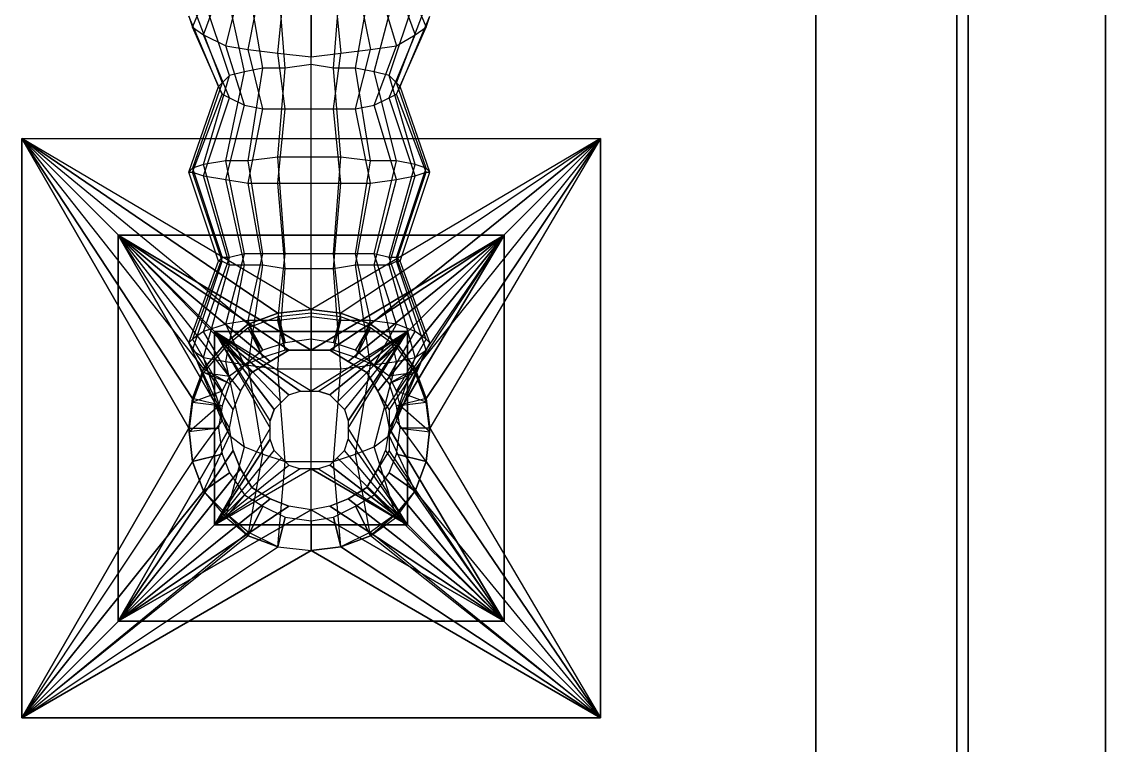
# Model space of a CAD drawing. Header units: metres. Extents: x 114 to 218, y 8 to 180.
# Drawn here: x 173.895 to 178.387, y 120.227 to 123.226 of the extents above; entities that cross this region are included whole.
import ezdxf

# ---------------------------------------------------------------- set-up
doc = ezdxf.new("R2010")
doc.units = ezdxf.units.M
doc.header["$MEASUREMENT"] = 0
for name, color, linetype in [('M-SA2S-ADist', 7, 'Continuous'), ('M-SA2S-Flex', 7, 'Continuous'), ('S-3D-BEAM', 7, 'Continuous')]:
    doc.layers.add(name, color=color, linetype=linetype)

msp = doc.modelspace()

# ---------------------------------------------------------------- linework, layer by layer
at = {"layer": 'M-SA2S-ADist', "color": 3, "true_color": 0x00ff00}
for points in [[(173.8955, 122.741), (173.8955, 120.3415), (176.295, 120.3415), (176.295, 122.741)], [(176.295, 120.3415), (173.8955, 120.3415), (173.8955, 122.741), (176.295, 122.741), (176.295, 120.3415)], [(175.0953, 122.0335), (173.8955, 122.741), (176.295, 122.741), (175.0953, 122.0335)], [(176.295, 122.741), (175.5875, 121.5412), (176.295, 120.3415), (175.0953, 121.0336), (173.8955, 120.3415), (174.5877, 121.5412), (173.8955, 122.741)], [(176.295, 122.741), (175.0953, 122.0335), (173.8955, 122.741), (174.5877, 121.5412), (173.8955, 120.3415), (175.0953, 121.0336), (176.295, 120.3415), (175.5721, 121.4028)], [(174.9568, 122.0181), (173.8955, 122.741), (174.603, 121.6643)], [(173.8955, 122.741), (174.6492, 121.7873)], [(174.603, 121.6643), (173.8955, 122.741), (174.9568, 122.0181)], [(174.8338, 121.9719), (173.8955, 122.741), (174.7415, 121.895)], [(173.8955, 122.741), (174.6492, 121.7873), (174.7415, 121.895)], [(174.8338, 121.9719), (173.8955, 122.741), (174.7415, 121.895), (174.8338, 121.9719)], [(173.8955, 122.741), (173.8955, 122.741)], [(173.8955, 122.741), (173.8955, 122.741)], [(175.5875, 121.5412), (175.5721, 121.6643), (176.295, 122.741), (175.2183, 122.0181)], [(176.295, 122.741), (175.2183, 122.0181)], [(175.3414, 121.9719), (176.295, 122.741)], [(175.449, 121.895), (176.295, 122.741), (175.3414, 121.9719)], [(175.449, 121.895), (176.295, 122.741), (175.526, 121.7873)], [(176.295, 122.741), (175.526, 121.7873)], [(176.295, 122.741), (175.5721, 121.6643)], [(176.295, 122.741), (175.5875, 121.5412), (176.295, 120.3415)], [(176.295, 122.741), (176.295, 122.741)], [(176.295, 122.741), (176.295, 122.741)], [(174.2954, 122.3411), (174.2954, 120.7414), (175.8951, 120.7414), (175.8951, 122.3411), (174.2954, 122.3411)], [(175.8951, 120.7414), (174.2954, 120.7414), (174.2954, 122.3411), (175.8951, 122.3411), (175.8951, 120.7414)], [(175.8951, 122.3411), (175.4183, 121.5412), (175.8951, 120.7414), (175.0953, 121.2028), (174.2954, 120.7414), (174.7569, 121.5412), (174.2954, 122.3411), (175.0953, 121.8643), (175.8951, 122.3411)], [(174.2954, 122.3411), (174.7569, 121.5412), (174.2954, 120.7414), (175.0953, 121.2028), (175.8951, 120.7414), (175.4183, 121.5412), (175.8951, 122.3411), (175.0953, 121.8643), (174.2954, 122.3411)], [(174.7723, 121.449), (174.7569, 121.5412), (174.7723, 121.6181), (174.2954, 122.3411), (174.803, 121.6951), (174.7723, 121.6181)], [(174.803, 121.6951), (174.8492, 121.772), (174.2954, 122.3411), (174.9261, 121.8181), (174.8492, 121.772)], [(174.9261, 121.8181), (175.003, 121.8643), (174.2954, 122.3411), (175.003, 121.8643), (175.0953, 121.8643), (175.003, 121.8643), (174.9261, 121.8181), (174.2954, 122.3411), (174.8492, 121.772), (174.9261, 121.8181)], [(174.803, 121.6951), (174.7723, 121.6181), (174.2954, 122.3411), (174.803, 121.6951), (174.8492, 121.772)], [(174.2954, 122.3411), (174.2954, 122.3411)], [(174.2954, 122.3411), (174.2954, 122.3411)], [(175.0953, 121.8643), (175.1722, 121.8643), (175.8951, 122.3411), (175.2491, 121.8181), (175.1722, 121.8643)], [(175.8951, 122.3411), (175.1722, 121.8643), (175.2491, 121.8181)], [(175.2491, 121.8181), (175.326, 121.772), (175.8951, 122.3411), (175.3721, 121.6951), (175.326, 121.772)], [(175.326, 121.772), (175.2491, 121.8181), (175.8951, 122.3411), (175.326, 121.772), (175.3721, 121.6951)], [(175.3721, 121.6951), (175.4029, 121.6181), (175.8951, 122.3411)], [(175.4183, 121.6181), (175.3721, 121.6951), (175.8951, 122.3411), (175.4183, 121.6181), (175.4183, 121.5412), (175.4183, 121.449)], [(175.8951, 122.3411), (175.8951, 122.3411)], [(175.8951, 122.3411), (175.8951, 122.3411)], [(174.603, 121.4028), (174.5877, 121.5412), (174.603, 121.6643), (174.6492, 121.7873), (174.7415, 121.895), (174.8338, 121.9719), (174.9568, 122.0181), (175.0953, 122.0335), (175.2183, 122.0181), (175.3414, 121.9719), (175.449, 121.895), (175.526, 121.7873), (175.5721, 121.6643)], [(175.0953, 122.0335), (174.9568, 122.0181), (175.0953, 122.0335)], [(175.2183, 122.0181), (175.0953, 122.0335), (175.2183, 122.0181)], [(175.0953, 122.0335), (175.0953, 122.0335)], [(175.0953, 122.0335), (175.0953, 122.0335)], [(175.0953, 122.0335), (175.0953, 122.0335)], [(174.9568, 122.0181), (174.8338, 121.9719), (174.9568, 122.0181)], [(174.9568, 122.0181), (174.9568, 122.0181)], [(174.9568, 122.0181), (174.9568, 122.0181)], [(174.9568, 122.0181), (174.9568, 122.0181)], [(175.3414, 121.9719), (175.2183, 122.0181), (175.3414, 121.9719)], [(175.2183, 122.0181), (175.2183, 122.0181)], [(175.2183, 122.0181), (175.2183, 122.0181)], [(175.2183, 122.0181), (175.2183, 122.0181)], [(174.6492, 121.7873), (174.603, 121.6643), (174.6492, 121.7873), (174.7415, 121.895), (174.8338, 121.9719)], [(174.8338, 121.9719), (174.8338, 121.9719)], [(174.8338, 121.9719), (174.8338, 121.9719)], [(174.8338, 121.9719), (174.8338, 121.9719)], [(175.449, 121.895), (175.3414, 121.9719), (175.449, 121.895)], [(175.3414, 121.9719), (175.3414, 121.9719)], [(175.3414, 121.9719), (175.3414, 121.9719)], [(175.3414, 121.9719), (175.3414, 121.9719)], [(174.9261, 121.4951), (174.9261, 121.5412), (174.9261, 121.572), (174.6953, 121.9412), (174.9415, 121.6181), (174.9261, 121.572)], [(174.9415, 121.6181), (174.9722, 121.6489), (174.6953, 121.9412), (175.003, 121.6797), (174.9722, 121.6489)], [(175.003, 121.6797), (175.0491, 121.6951), (174.6953, 121.9412)], [(175.4952, 121.1413), (175.2491, 121.5412), (175.4952, 121.9412), (175.0953, 121.6951), (174.6953, 121.9412), (174.9261, 121.5412), (174.6953, 121.1413), (175.0953, 121.372), (175.4952, 121.1413)], [(174.6953, 121.9412), (174.6953, 121.1413), (175.4952, 121.1413), (175.4952, 121.9412), (174.6953, 121.9412)], [(175.4952, 121.1413), (174.6953, 121.1413), (174.6953, 121.9412), (175.4952, 121.9412), (175.4952, 121.1413)], [(174.6953, 121.1413), (174.9415, 121.449), (174.9261, 121.4951), (174.9261, 121.5412), (174.9261, 121.572), (174.6953, 121.9412), (174.9261, 121.5412), (174.6953, 121.1413), (174.9261, 121.4951)], [(174.9261, 121.572), (174.9415, 121.6181), (174.6953, 121.9412)], [(175.126, 121.6951), (175.4952, 121.9412), (175.0953, 121.6951), (174.6953, 121.9412), (175.0491, 121.6951)], [(175.003, 121.6797), (174.6953, 121.9412), (174.9722, 121.6489), (174.9415, 121.6181)], [(174.6953, 121.9412), (174.6953, 121.9412)], [(174.6953, 121.9412), (174.6953, 121.9412)], [(175.0491, 121.6951), (175.0953, 121.6951), (175.126, 121.6951), (175.4952, 121.9412), (175.1722, 121.6797), (175.126, 121.6951)], [(175.1722, 121.6797), (175.2029, 121.6489), (175.4952, 121.9412), (175.2337, 121.6181), (175.2029, 121.6489)], [(175.2029, 121.6489), (175.1722, 121.6797), (175.4952, 121.9412), (175.2029, 121.6489)], [(175.2337, 121.6181), (175.2491, 121.572), (175.4952, 121.9412)], [(175.2337, 121.449), (175.2491, 121.4951), (175.4952, 121.1413), (175.2491, 121.5412), (175.4952, 121.9412), (175.2337, 121.6181)], [(175.4952, 121.9412), (175.2491, 121.572)], [(175.4952, 121.9412), (175.4952, 121.9412)], [(175.4952, 121.9412), (175.4952, 121.9412)], [(174.7415, 121.895), (174.7415, 121.895)], [(174.7415, 121.895), (174.7415, 121.895)], [(174.7415, 121.895), (174.7415, 121.895)], [(175.003, 121.8643), (175.003, 121.8643)], [(175.0953, 121.8643), (175.1722, 121.8643)], [(175.0953, 121.8643), (175.0953, 121.8643)], [(175.0953, 121.8643), (175.0953, 121.8643)], [(175.1722, 121.8643), (175.1722, 121.8643)], [(175.1722, 121.8643), (175.1722, 121.8643)], [(175.526, 121.7873), (175.449, 121.895), (175.526, 121.7873)], [(175.449, 121.895), (175.449, 121.895)], [(175.449, 121.895), (175.449, 121.895)], [(175.449, 121.895), (175.449, 121.895)], [(174.9261, 121.8181), (174.9261, 121.8181)], [(174.9261, 121.8181), (174.9261, 121.8181)], [(175.2491, 121.8181), (175.2491, 121.8181)], [(175.2491, 121.8181), (175.2491, 121.8181)], [(174.6492, 121.7873), (174.6492, 121.7873)], [(174.6492, 121.7873), (174.6492, 121.7873)], [(174.6492, 121.7873), (174.6492, 121.7873)], [(174.8492, 121.772), (174.8492, 121.772)], [(174.8492, 121.772), (174.8492, 121.772)], [(175.326, 121.772), (175.326, 121.772)], [(175.326, 121.772), (175.326, 121.772)], [(175.5721, 121.6643), (175.526, 121.7873), (175.5721, 121.6643)], [(175.526, 121.7873), (175.526, 121.7873)], [(175.526, 121.7873), (175.526, 121.7873)], [(175.526, 121.7873), (175.526, 121.7873)], [(174.803, 121.6951), (174.803, 121.6951)], [(174.803, 121.6951), (174.803, 121.6951)], [(174.9722, 121.6489), (175.003, 121.6797), (175.0491, 121.6951), (175.0953, 121.6951), (175.126, 121.6951), (175.1722, 121.6797)], [(175.003, 121.6797), (175.003, 121.6797)], [(175.003, 121.6797), (175.003, 121.6797)], [(175.0491, 121.6951), (175.0491, 121.6951)], [(175.0491, 121.6951), (175.0491, 121.6951)], [(175.0953, 121.6951), (175.0953, 121.6951)], [(175.0953, 121.6951), (175.0953, 121.6951)], [(175.126, 121.6951), (175.126, 121.6951)], [(175.126, 121.6951), (175.126, 121.6951)], [(175.1722, 121.6797), (175.1722, 121.6797)], [(175.1722, 121.6797), (175.1722, 121.6797)], [(175.3721, 121.6951), (175.3721, 121.6951)], [(175.3721, 121.6951), (175.3721, 121.6951)], [(174.603, 121.6643), (174.5877, 121.5412), (174.603, 121.4028), (174.6492, 121.2797), (174.7415, 121.1875), (174.8338, 121.0952), (174.9568, 121.049), (175.0953, 121.0336), (175.2183, 121.049)], [(174.603, 121.6643), (174.5877, 121.5412), (174.603, 121.4028)], [(174.603, 121.6643), (174.603, 121.6643)], [(174.603, 121.6643), (174.603, 121.6643)], [(174.603, 121.6643), (174.603, 121.6643)], [(174.9722, 121.6489), (174.9722, 121.6489)], [(174.9722, 121.6489), (174.9722, 121.6489)], [(175.2029, 121.6489), (175.2337, 121.6181), (175.2491, 121.572), (175.2491, 121.5412), (175.2491, 121.4951)], [(175.2029, 121.6489), (175.2029, 121.6489)], [(175.2029, 121.6489), (175.2029, 121.6489)], [(175.5875, 121.5412), (175.5721, 121.6643), (175.5875, 121.5412)], [(175.5721, 121.6643), (175.5721, 121.6643)], [(175.5721, 121.6643), (175.5721, 121.6643)], [(175.5721, 121.6643), (175.5721, 121.6643)], [(174.7723, 121.449), (174.803, 121.372), (174.2954, 120.7414), (174.7723, 121.449), (174.7569, 121.5412), (174.7723, 121.6181)], [(174.7723, 121.6181), (174.7723, 121.6181)], [(174.7723, 121.6181), (174.7723, 121.6181)], [(174.9415, 121.6181), (174.9415, 121.6181)], [(174.9415, 121.6181), (174.9415, 121.6181)], [(175.2337, 121.6181), (175.2337, 121.6181)], [(175.2337, 121.6181), (175.2337, 121.6181)], [(175.4029, 121.6181), (175.4183, 121.5412), (175.4029, 121.449), (175.8951, 120.7414), (175.3721, 121.372), (175.4029, 121.449)], [(175.4029, 121.6181), (175.4029, 121.6181)], [(175.4183, 121.6181), (175.4183, 121.6181)], [(174.5877, 121.5412), (174.5877, 121.5412)], [(174.5877, 121.5412), (174.5877, 121.5412)], [(174.5877, 121.5412), (174.5877, 121.5412)], [(174.5877, 121.5412), (174.5877, 121.5412)], [(174.7569, 121.5412), (174.7569, 121.5412)], [(174.7569, 121.5412), (174.7569, 121.5412)], [(174.9261, 121.572), (174.9261, 121.572)], [(174.9261, 121.572), (174.9261, 121.572)], [(174.9261, 121.5412), (174.9261, 121.5412)], [(174.9261, 121.5412), (174.9261, 121.5412)], [(175.5875, 121.5412), (175.5721, 121.4028), (175.526, 121.2797), (175.449, 121.1875), (175.3414, 121.1105), (175.2183, 121.049)], [(175.2491, 121.572), (175.2491, 121.5412), (175.2491, 121.4951), (175.4952, 121.1413), (175.2337, 121.449), (175.2491, 121.4951)], [(175.2491, 121.572), (175.2491, 121.572)], [(175.2491, 121.572), (175.2491, 121.572)], [(175.2491, 121.5412), (175.2491, 121.5412)], [(175.2491, 121.5412), (175.2491, 121.5412)], [(175.4183, 121.5412), (175.4183, 121.5412)], [(175.4183, 121.5412), (175.4183, 121.5412)], [(175.5721, 121.4028), (175.5875, 121.5412), (175.5721, 121.4028)], [(175.5875, 121.5412), (175.5875, 121.5412)], [(175.5875, 121.5412), (175.5875, 121.5412)], [(175.5875, 121.5412), (175.5875, 121.5412)], [(174.9415, 121.449), (174.9261, 121.4951), (174.6953, 121.1413)], [(174.9261, 121.4951), (174.9261, 121.4951)], [(174.9261, 121.4951), (174.9261, 121.4951)], [(175.2491, 121.4951), (175.2491, 121.4951)], [(175.2491, 121.4951), (175.2491, 121.4951)], [(174.803, 121.372), (174.7723, 121.449), (174.2954, 120.7414)], [(175.003, 121.3874), (174.9722, 121.4182), (174.6953, 121.1413), (174.9415, 121.449), (174.9722, 121.4182)], [(174.9722, 121.4182), (174.6953, 121.1413)], [(174.9722, 121.4182), (175.003, 121.3874), (175.0491, 121.372), (174.6953, 121.1413), (175.003, 121.3874)], [(174.7723, 121.449), (174.7723, 121.449)], [(174.7723, 121.449), (174.7723, 121.449)], [(174.9722, 121.4182), (174.9415, 121.449)], [(174.9415, 121.449), (174.9415, 121.449)], [(174.9415, 121.449), (174.9415, 121.449)], [(174.9722, 121.4182), (174.9722, 121.4182)], [(174.9722, 121.4182), (174.9722, 121.4182)], [(175.2029, 121.4182), (175.4952, 121.1413), (175.2337, 121.449), (175.2029, 121.4182), (175.1722, 121.3874), (175.4952, 121.1413)], [(175.2029, 121.4182), (175.1722, 121.3874)], [(175.2337, 121.449), (175.2029, 121.4182), (175.4952, 121.1413)], [(175.2029, 121.4182), (175.2029, 121.4182)], [(175.2029, 121.4182), (175.2029, 121.4182)], [(175.2337, 121.449), (175.2337, 121.449)], [(175.2337, 121.449), (175.2337, 121.449)], [(175.8951, 120.7414), (175.4183, 121.449), (175.3721, 121.372)], [(175.4029, 121.449), (175.4029, 121.449)], [(175.4183, 121.449), (175.4183, 121.449)], [(174.603, 121.4028), (173.8955, 120.3415), (174.9568, 121.049), (175.0953, 121.0336)], [(174.603, 121.4028), (173.8955, 120.3415), (174.9568, 121.049), (174.8338, 121.0952)], [(174.9261, 121.249), (174.8492, 121.2951), (174.2954, 120.7414), (174.803, 121.372), (174.8492, 121.2951)], [(174.8492, 121.2951), (174.9261, 121.249), (174.2954, 120.7414), (174.8492, 121.2951), (174.803, 121.372)], [(174.6492, 121.2797), (174.6492, 121.2797), (174.603, 121.4028)], [(174.603, 121.4028), (174.6492, 121.2797)], [(174.603, 121.4028), (174.603, 121.4028)], [(174.603, 121.4028), (174.603, 121.4028)], [(174.603, 121.4028), (174.603, 121.4028)], [(175.126, 121.372), (175.0953, 121.372), (175.0491, 121.372), (174.6953, 121.1413), (175.003, 121.3874), (175.0491, 121.372)], [(174.6953, 121.1413), (175.0953, 121.372)], [(174.803, 121.372), (174.803, 121.372)], [(174.803, 121.372), (174.803, 121.372)], [(175.003, 121.3874), (175.003, 121.3874)], [(175.003, 121.3874), (175.003, 121.3874)], [(175.0953, 121.372), (175.0491, 121.372)], [(175.0491, 121.372), (175.0491, 121.372)], [(175.0491, 121.372), (175.0491, 121.372)], [(175.0953, 121.372), (175.126, 121.372), (175.4952, 121.1413), (175.0953, 121.372)], [(175.0953, 121.372), (175.0953, 121.372)], [(175.0953, 121.372), (175.0953, 121.372)], [(175.126, 121.372), (175.4952, 121.1413), (175.1722, 121.3874), (175.126, 121.372)], [(175.1722, 121.3874), (175.126, 121.372)], [(175.126, 121.372), (175.126, 121.372)], [(175.126, 121.372), (175.126, 121.372)], [(175.1722, 121.3874), (175.1722, 121.3874)], [(175.1722, 121.3874), (175.1722, 121.3874)], [(175.5721, 121.4028), (176.295, 120.3415), (175.2183, 121.049)], [(175.3721, 121.372), (175.326, 121.2951), (175.8951, 120.7414), (175.2491, 121.249), (175.326, 121.2951)], [(175.326, 121.2951), (175.3721, 121.372), (175.8951, 120.7414), (175.326, 121.2951), (175.2491, 121.249)], [(175.3721, 121.372), (175.3721, 121.372)], [(175.3721, 121.372), (175.3721, 121.372)], [(175.526, 121.2797), (175.5721, 121.4028), (175.526, 121.2797)], [(175.5721, 121.4028), (175.5721, 121.4028)], [(175.5721, 121.4028), (175.5721, 121.4028)], [(175.5721, 121.4028), (175.5721, 121.4028)], [(174.6492, 121.2797), (173.8955, 120.3415), (174.7415, 121.1875)], [(174.8338, 121.0952), (173.8955, 120.3415), (174.6492, 121.2797), (174.7415, 121.1875), (173.8955, 120.3415)], [(174.9568, 121.049), (174.8338, 121.1105), (174.7415, 121.1875), (174.6492, 121.2797)], [(174.6492, 121.2797), (174.6492, 121.2797)], [(174.6492, 121.2797), (174.6492, 121.2797)], [(174.6492, 121.2797), (174.6492, 121.2797)], [(174.8492, 121.2951), (174.8492, 121.2951)], [(174.8492, 121.2951), (174.8492, 121.2951)], [(175.326, 121.2951), (175.326, 121.2951)], [(175.326, 121.2951), (175.326, 121.2951)], [(175.526, 121.2797), (176.295, 120.3415), (175.3414, 121.0952)], [(175.449, 121.1875), (175.526, 121.2797), (175.449, 121.1875)], [(175.526, 121.2797), (176.295, 120.3415), (175.449, 121.1875)], [(175.526, 121.2797), (175.526, 121.2797)], [(175.526, 121.2797), (175.526, 121.2797)], [(175.526, 121.2797), (175.526, 121.2797)], [(175.1722, 121.2182), (175.0953, 121.2028), (175.003, 121.2182), (174.2954, 120.7414), (174.9261, 121.249), (175.003, 121.2182)], [(174.2954, 120.7414), (175.003, 121.2182), (174.9261, 121.249)], [(174.9261, 121.249), (174.9261, 121.249)], [(174.9261, 121.249), (174.9261, 121.249)], [(175.1722, 121.2182), (175.2491, 121.249), (175.8951, 120.7414), (175.1722, 121.2182), (175.0953, 121.2028), (175.003, 121.2182)], [(175.2491, 121.249), (175.1722, 121.2182), (175.8951, 120.7414)], [(175.2491, 121.249), (175.2491, 121.249)], [(175.2491, 121.249), (175.2491, 121.249)], [(174.7415, 121.1875), (174.7415, 121.1875), (174.8338, 121.0952)], [(174.7415, 121.1875), (174.7415, 121.1875)], [(174.7415, 121.1875), (174.7415, 121.1875)], [(174.7415, 121.1875), (174.7415, 121.1875)], [(175.003, 121.2182), (175.003, 121.2182)], [(175.003, 121.2182), (175.003, 121.2182)], [(175.0953, 121.2028), (175.0953, 121.2028)], [(175.0953, 121.2028), (175.0953, 121.2028)], [(175.1722, 121.2182), (175.1722, 121.2182)], [(175.1722, 121.2182), (175.1722, 121.2182)], [(175.3414, 121.0952), (175.449, 121.1875), (175.3414, 121.0952)], [(176.295, 120.3415), (175.449, 121.1875)], [(175.449, 121.1875), (175.449, 121.1875)], [(175.449, 121.1875), (175.449, 121.1875)], [(175.449, 121.1875), (175.449, 121.1875)], [(174.6953, 121.1413), (174.6953, 121.1413)], [(174.6953, 121.1413), (174.6953, 121.1413)], [(175.4952, 121.1413), (175.4952, 121.1413)], [(175.4952, 121.1413), (175.4952, 121.1413)], [(173.8955, 120.3415), (174.8338, 121.1105)], [(174.8338, 121.1105), (174.8338, 121.1105)], [(174.8338, 121.0952), (174.8338, 121.0952)], [(174.8338, 121.0952), (174.8338, 121.0952)], [(175.0953, 121.0336), (175.2183, 121.049), (175.3414, 121.0952), (175.2183, 121.049)], [(175.3414, 121.1105), (176.295, 120.3415)], [(175.3414, 121.1105), (175.3414, 121.1105)], [(175.3414, 121.0952), (175.3414, 121.0952)], [(175.3414, 121.0952), (175.3414, 121.0952)], [(174.9568, 121.049), (174.9568, 121.049), (175.0953, 121.0336)], [(174.9568, 121.049), (174.9568, 121.049)], [(174.9568, 121.049), (174.9568, 121.049)], [(174.9568, 121.049), (174.9568, 121.049)], [(175.2183, 121.049), (175.0953, 121.0336)], [(175.2183, 121.049), (176.295, 120.3415)], [(175.2183, 121.049), (175.2183, 121.049)], [(175.2183, 121.049), (175.2183, 121.049)], [(175.2183, 121.049), (175.2183, 121.049)], [(175.0953, 121.0336), (175.0953, 121.0336)], [(175.0953, 121.0336), (175.0953, 121.0336)], [(175.0953, 121.0336), (175.0953, 121.0336)], [(174.2954, 120.7414), (174.2954, 120.7414)], [(174.2954, 120.7414), (174.2954, 120.7414)], [(175.8951, 120.7414), (175.8951, 120.7414)], [(175.8951, 120.7414), (175.8951, 120.7414)], [(173.8955, 120.3415), (173.8955, 120.3415)], [(173.8955, 120.3415), (173.8955, 120.3415)], [(176.295, 120.3415), (176.295, 120.3415)], [(176.295, 120.3415), (176.295, 120.3415)]]:
    msp.add_lwpolyline(points, dxfattribs=at)
at = {"layer": 'M-SA2S-Flex', "color": 5, "true_color": 0x0000ff}
for points in [[(175.4644, 123.5255), (175.449, 123.4947), (175.5721, 123.2025), (175.5875, 123.2486)], [(174.603, 123.2948), (174.7261, 122.9717), (174.7107, 122.9564), (174.5877, 123.2486), (174.603, 123.2025), (174.7261, 123.4947)], [(175.449, 123.4947), (175.4183, 123.464), (175.526, 123.1717), (175.5721, 123.2025)], [(174.603, 123.2025), (174.6492, 123.1717), (174.7569, 123.464)], [(174.6492, 123.1717), (174.7415, 123.1256), (174.8184, 123.4332)], [(175.3568, 123.4332), (175.2798, 123.4178), (175.3414, 123.1102), (175.449, 123.1256)], [(175.4183, 123.464), (175.3568, 123.4332), (175.449, 123.1256), (175.526, 123.1717)], [(174.7415, 123.1256), (174.8338, 123.1102), (174.8953, 123.4178)], [(174.8338, 123.1102), (174.9568, 123.0948), (174.9876, 123.4024)], [(174.9876, 123.0333), (174.8953, 123.0333), (174.8338, 123.387)], [(175.0953, 123.0486), (174.9876, 123.0333), (174.9568, 123.4178)], [(175.1876, 123.0333), (175.0953, 123.0486), (175.0953, 123.4178)], [(175.1876, 123.4024), (175.0953, 123.4024), (175.0953, 123.0794), (175.2183, 123.0948)], [(175.2798, 123.0333), (175.1876, 123.0333), (175.2183, 123.4178)], [(175.2798, 123.4178), (175.1876, 123.4024), (175.2183, 123.0948), (175.3414, 123.1102)], [(175.3568, 123.0179), (175.2798, 123.0333), (175.3414, 123.387)], [(174.8953, 123.0333), (174.8184, 123.0179), (174.7415, 123.3717)], [(175.4183, 123.0025), (175.3568, 123.0179), (175.449, 123.3717)], [(174.8184, 123.0179), (174.7569, 123.0025), (174.6492, 123.3255)], [(175.449, 122.9717), (175.4183, 123.0025), (175.526, 123.3255)], [(175.4644, 122.9564), (175.449, 122.9717), (175.5721, 123.2948)], [(175.449, 122.9256), (175.4644, 122.9564), (175.5875, 123.2486)], [(174.7261, 122.9717), (174.603, 122.618), (174.5877, 122.6026), (174.7107, 122.9564), (174.7261, 122.9256), (174.603, 123.2025)], [(174.603, 123.2025), (174.603, 123.2025)], [(175.4183, 122.9102), (175.449, 122.9256), (175.5721, 123.2025)], [(175.5721, 123.2025), (175.5721, 123.2025)], [(174.7261, 122.9256), (174.7569, 122.9102), (174.6492, 123.1717)], [(174.6492, 123.1717), (174.6492, 123.1717)], [(175.3568, 122.8794), (175.4183, 122.9102), (175.526, 123.1717)], [(175.526, 123.1717), (175.526, 123.1717)], [(174.7569, 122.9102), (174.8184, 122.8794), (174.7415, 123.1256)], [(174.7415, 123.1256), (174.7415, 123.1256)], [(175.2798, 122.8641), (175.3568, 122.8794), (175.449, 123.1256)], [(175.449, 123.1256), (175.449, 123.1256)], [(174.8184, 122.8794), (174.8953, 122.8641), (174.8338, 123.1102)], [(174.8338, 123.1102), (174.8338, 123.1102)], [(174.8953, 122.8641), (174.9876, 122.8641), (174.9568, 123.0948)], [(174.9568, 123.0948), (175.0953, 123.0794)], [(174.9568, 123.0948), (174.9568, 123.0948)], [(174.9876, 122.8641), (175.0953, 122.8641), (175.0953, 123.0794)], [(175.0953, 122.8641), (175.1876, 122.8641), (175.2183, 123.0948)], [(175.0953, 123.0794), (175.0953, 123.0794)], [(175.1876, 122.8641), (175.2798, 122.8641), (175.3414, 123.1102)], [(175.2183, 123.0948), (175.2183, 123.0948)], [(175.3414, 123.1102), (175.3414, 123.1102)], [(174.9568, 122.6641), (174.8338, 122.6487), (174.8953, 123.0333)], [(174.8953, 123.0333), (174.8953, 123.0333)], [(175.0953, 122.6641), (174.9568, 122.6641), (174.9876, 123.0333)], [(174.9876, 123.0333), (174.9876, 123.0333)], [(175.2183, 122.6641), (175.0953, 122.6641), (175.0953, 123.0486)], [(175.0953, 123.0486), (175.0953, 123.0486)], [(175.3414, 122.6487), (175.2183, 122.6641), (175.1876, 123.0333)], [(175.1876, 123.0333), (175.1876, 123.0333)], [(175.449, 122.6487), (175.3414, 122.6487), (175.2798, 123.0333)], [(175.2798, 123.0333), (175.2798, 123.0333)], [(174.7415, 122.6487), (174.6492, 122.6333), (174.7569, 123.0025)], [(174.7569, 123.0025), (174.7261, 122.9717)], [(174.8338, 122.6487), (174.7415, 122.6487), (174.8184, 123.0179)], [(174.7569, 123.0025), (174.7569, 123.0025)], [(174.8184, 123.0179), (174.8184, 123.0179)], [(175.526, 122.6333), (175.449, 122.6487), (175.3568, 123.0179)], [(175.3568, 123.0179), (175.3568, 123.0179)], [(175.5721, 122.618), (175.526, 122.6333), (175.4183, 123.0025)], [(175.4183, 123.0025), (175.4183, 123.0025)], [(174.7107, 122.9564), (174.7107, 122.9564)], [(174.7261, 122.9717), (174.7261, 122.9717)], [(175.5875, 122.6026), (175.5721, 122.618), (175.449, 122.9717)], [(175.449, 122.9717), (175.449, 122.9717)], [(175.5721, 122.6026), (175.5875, 122.6026), (175.4644, 122.9564)], [(175.4644, 122.9564), (175.4644, 122.9564)], [(174.603, 122.618), (174.7261, 122.2488), (174.7107, 122.2334), (174.5877, 122.6026), (174.603, 122.6026), (174.7261, 122.9256)], [(174.603, 122.6026), (174.6492, 122.5872), (174.7569, 122.9102)], [(174.7261, 122.9256), (174.7261, 122.9256)], [(174.7569, 122.9102), (174.7569, 122.9102)], [(175.449, 122.5718), (175.526, 122.5872), (175.4183, 122.9102)], [(175.4183, 122.9102), (175.4183, 122.9102)], [(175.526, 122.5872), (175.5721, 122.6026), (175.449, 122.9256)], [(175.449, 122.9256), (175.449, 122.9256)], [(174.6492, 122.5872), (174.7415, 122.5718), (174.8184, 122.8794)], [(174.7415, 122.5718), (174.8338, 122.5564), (174.8953, 122.8641)], [(174.8184, 122.8794), (174.8184, 122.8794)], [(174.8338, 122.5564), (174.9568, 122.5564), (174.9876, 122.8641)], [(174.8953, 122.8641), (174.8953, 122.8641)], [(174.9568, 122.5564), (175.0953, 122.5564), (175.0953, 122.8641)], [(174.9876, 122.8641), (174.9876, 122.8641)], [(175.0953, 122.5564), (175.2183, 122.5564), (175.1876, 122.8641)], [(175.0953, 122.8641), (175.0953, 122.8641)], [(175.1876, 122.8641), (175.1876, 122.8641)], [(175.2183, 122.5564), (175.3414, 122.5564), (175.2798, 122.8641)], [(175.2798, 122.8641), (175.2798, 122.8641)], [(175.3414, 122.5564), (175.449, 122.5718), (175.3568, 122.8794)], [(175.3568, 122.8794), (175.3568, 122.8794)], [(175.0953, 122.2642), (174.9876, 122.2642), (174.9568, 122.6641)], [(174.9568, 122.6641), (174.9568, 122.6641)], [(175.1876, 122.2642), (175.0953, 122.2642), (175.0953, 122.6641)], [(175.0953, 122.6641), (175.0953, 122.6641)], [(175.2798, 122.2642), (175.1876, 122.2642), (175.2183, 122.6641)], [(175.2183, 122.6641), (175.2183, 122.6641)], [(174.6492, 122.6333), (174.603, 122.618)], [(174.603, 122.618), (174.603, 122.618)], [(174.8184, 122.2642), (174.7569, 122.2488), (174.6492, 122.6333)], [(174.6492, 122.6333), (174.6492, 122.6333)], [(174.8953, 122.2642), (174.8184, 122.2642), (174.7415, 122.6487)], [(174.7415, 122.6487), (174.7415, 122.6487)], [(174.9876, 122.2642), (174.8953, 122.2642), (174.8338, 122.6487)], [(174.8338, 122.6487), (174.8338, 122.6487)], [(175.3568, 122.2642), (175.2798, 122.2642), (175.3414, 122.6487)], [(175.3414, 122.6487), (175.3414, 122.6487)], [(175.4183, 122.2488), (175.3568, 122.2642), (175.449, 122.6487)], [(175.449, 122.2488), (175.4183, 122.2488), (175.526, 122.6333)], [(175.449, 122.6487), (175.449, 122.6487)], [(175.4644, 122.2334), (175.449, 122.2488), (175.5721, 122.618)], [(175.526, 122.6333), (175.526, 122.6333)], [(175.5721, 122.618), (175.5721, 122.618)], [(174.7261, 122.2488), (174.603, 121.9104), (174.5877, 121.895), (174.7107, 122.2334), (174.7261, 122.2334), (174.603, 122.6026)], [(174.5877, 122.6026), (174.5877, 122.6026)], [(174.603, 122.6026), (174.603, 122.6026)], [(174.7261, 122.2334), (174.7569, 122.218), (174.6492, 122.5872)], [(174.6492, 122.5872), (174.6492, 122.5872)], [(175.3568, 122.218), (175.4183, 122.218), (175.526, 122.5872)], [(175.4183, 122.218), (175.449, 122.2334), (175.5721, 122.6026)], [(175.449, 122.2334), (175.4644, 122.2334), (175.5875, 122.6026)], [(175.526, 122.5872), (175.526, 122.5872)], [(175.5721, 122.6026), (175.5721, 122.6026)], [(175.5875, 122.6026), (175.5875, 122.6026)], [(174.7569, 122.218), (174.8184, 122.218), (174.7415, 122.5718)], [(174.7415, 122.5718), (174.7415, 122.5718)], [(174.8184, 122.218), (174.8953, 122.218), (174.8338, 122.5564)], [(174.8338, 122.5564), (174.8338, 122.5564)], [(174.8953, 122.218), (174.9876, 122.2027), (174.9568, 122.5564)], [(174.9568, 122.5564), (174.9568, 122.5564)], [(174.9876, 122.2027), (175.0953, 122.2027), (175.0953, 122.5564)], [(175.0953, 122.2027), (175.1876, 122.2027), (175.2183, 122.5564)], [(175.0953, 122.5564), (175.0953, 122.5564)], [(175.1876, 122.2027), (175.2798, 122.218), (175.3414, 122.5564)], [(175.2183, 122.5564), (175.2183, 122.5564)], [(175.2798, 122.218), (175.3568, 122.218), (175.449, 122.5718)], [(175.3414, 122.5564), (175.3414, 122.5564)], [(175.449, 122.5718), (175.449, 122.5718)], [(174.8338, 121.9873), (174.7415, 121.9719), (174.8184, 122.2642)], [(174.8184, 122.2642), (174.8184, 122.2642)], [(174.9568, 121.9873), (174.8338, 121.9873), (174.8953, 122.2642)], [(174.8953, 122.2642), (174.8953, 122.2642)], [(175.0953, 122.0027), (174.9568, 121.9873), (174.9876, 122.2642)], [(174.9876, 122.2642), (174.9876, 122.2642)], [(175.2183, 121.9873), (175.0953, 122.0027), (175.0953, 122.2642)], [(175.0953, 122.2642), (175.0953, 122.2642)], [(175.3414, 121.9873), (175.2183, 121.9873), (175.1876, 122.2642)], [(175.1876, 122.2642), (175.1876, 122.2642)], [(175.449, 121.9719), (175.3414, 121.9873), (175.2798, 122.2642)], [(175.2798, 122.2642), (175.2798, 122.2642)], [(175.526, 121.9412), (175.449, 121.9719), (175.3568, 122.2642)], [(175.3568, 122.2642), (175.3568, 122.2642)], [(174.603, 121.9104), (174.7261, 121.6951), (174.7107, 121.6335), (174.5877, 121.895), (174.603, 121.8643), (174.7261, 122.2334)], [(174.603, 121.8643), (174.6492, 121.8335), (174.7569, 122.218)], [(174.7415, 121.9719), (174.6492, 121.9412), (174.7569, 122.2488)], [(174.6492, 121.8335), (174.7415, 121.8181), (174.8184, 122.218)], [(174.7107, 122.2334), (174.7107, 122.2334)], [(174.7569, 122.2488), (174.7261, 122.2488)], [(174.7261, 122.2488), (174.7261, 122.2488)], [(174.7261, 122.2334), (174.7261, 122.2334)], [(174.7415, 121.8181), (174.8338, 121.8027), (174.8953, 122.218)], [(174.7569, 122.2488), (174.7569, 122.2488)], [(174.7569, 122.218), (174.7569, 122.218)], [(174.8184, 122.218), (174.8184, 122.218)], [(174.8953, 122.218), (174.8953, 122.218)], [(175.2183, 121.7873), (175.3414, 121.8027), (175.2798, 122.218)], [(175.2798, 122.218), (175.2798, 122.218)], [(175.3414, 121.8027), (175.449, 121.8181), (175.3568, 122.218)], [(175.3568, 122.218), (175.3568, 122.218)], [(175.5721, 121.9104), (175.526, 121.9412), (175.4183, 122.2488)], [(175.4183, 122.2488), (175.4183, 122.2488)], [(175.449, 121.8181), (175.526, 121.8335), (175.4183, 122.218)], [(175.4183, 122.218), (175.4183, 122.218)], [(175.5875, 121.895), (175.5721, 121.9104), (175.449, 122.2488)], [(175.449, 122.2488), (175.449, 122.2488)], [(175.526, 121.8335), (175.5721, 121.8643), (175.449, 122.2334)], [(175.449, 122.2334), (175.449, 122.2334)], [(175.5721, 121.8643), (175.5875, 121.895), (175.4644, 122.2334)], [(175.4644, 122.2334), (175.4644, 122.2334)], [(174.8338, 121.8027), (174.9568, 121.7873), (174.9876, 122.2027)], [(174.9568, 121.7873), (175.0953, 121.7873), (175.0953, 122.2027)], [(174.9876, 122.2027), (174.9876, 122.2027)], [(175.0953, 121.7873), (175.2183, 121.7873), (175.1876, 122.2027)], [(175.0953, 122.2027), (175.0953, 122.2027)], [(175.1876, 122.2027), (175.1876, 122.2027)], [(175.0953, 122.0335), (174.9568, 122.0181), (174.9876, 121.895)], [(175.2183, 122.0181), (175.0953, 122.0335), (175.0953, 121.9104)], [(175.0953, 122.0335), (175.0953, 122.0335)], [(174.9568, 122.0181), (174.8338, 121.9719), (174.8953, 121.8643)], [(174.9568, 122.0027), (174.8338, 121.9566), (174.8953, 121.8335)], [(175.0953, 122.0181), (174.9568, 122.0027), (174.9876, 121.8643)], [(174.9568, 122.0181), (174.9568, 122.0181)], [(175.0953, 121.9104), (174.9876, 121.895), (174.9568, 122.0027)], [(174.9568, 122.0027), (174.9568, 122.0027)], [(175.1876, 121.895), (175.0953, 121.9104), (175.0953, 122.0181)], [(175.2183, 122.0027), (175.0953, 122.0181), (175.0953, 121.8643)], [(175.0953, 122.0181), (175.0953, 122.0181)], [(175.1876, 121.8643), (175.0953, 121.8643), (175.0953, 122.0027)], [(175.0953, 122.0027), (175.0953, 122.0027)], [(175.3414, 121.9719), (175.2183, 122.0181), (175.1876, 121.895)], [(175.2798, 121.8643), (175.1876, 121.895), (175.2183, 122.0027)], [(175.3414, 121.9566), (175.2183, 122.0027), (175.1876, 121.8643)], [(175.2183, 122.0181), (175.2183, 122.0181)], [(175.2183, 122.0027), (175.2183, 122.0027)], [(174.8338, 121.9719), (174.7415, 121.895), (174.8184, 121.8027)], [(174.8953, 121.8335), (174.8184, 121.8027), (174.7415, 121.9719)], [(174.7415, 121.9719), (174.7415, 121.9719)], [(174.8338, 121.9566), (174.7415, 121.8796), (174.8184, 121.8027)], [(174.9876, 121.8643), (174.8953, 121.8335), (174.8338, 121.9873)], [(174.8338, 121.9873), (174.8338, 121.9873)], [(174.8338, 121.9719), (174.8338, 121.9719)], [(174.9876, 121.895), (174.8953, 121.8643), (174.8338, 121.9566)], [(174.8338, 121.9566), (174.8338, 121.9566)], [(175.0953, 121.8643), (174.9876, 121.8643), (174.9568, 121.9873)], [(174.9568, 121.9873), (174.9568, 121.9873)], [(175.2798, 121.8335), (175.1876, 121.8643), (175.2183, 121.9873)], [(175.2183, 121.9873), (175.2183, 121.9873)], [(175.3568, 121.8027), (175.2798, 121.8335), (175.3414, 121.9873)], [(175.449, 121.895), (175.3414, 121.9719), (175.2798, 121.8643)], [(175.3568, 121.8027), (175.2798, 121.8643), (175.3414, 121.9566)], [(175.449, 121.8796), (175.3414, 121.9566), (175.2798, 121.8335)], [(175.3414, 121.9873), (175.3414, 121.9873)], [(175.3414, 121.9719), (175.3414, 121.9719)], [(175.3414, 121.9566), (175.3414, 121.9566)], [(175.4183, 121.7566), (175.3568, 121.8027), (175.449, 121.9719)], [(175.449, 121.9719), (175.449, 121.9719)], [(174.6492, 121.9412), (174.603, 121.9104)], [(174.603, 121.9104), (174.603, 121.9104)], [(174.8184, 121.8027), (174.7569, 121.7566), (174.6492, 121.9412)], [(174.6492, 121.9412), (174.6492, 121.9412)], [(175.0953, 121.9104), (175.0953, 121.9104)], [(175.449, 121.6951), (175.4183, 121.7566), (175.526, 121.9412)], [(175.4644, 121.6335), (175.449, 121.6951), (175.5721, 121.9104)], [(175.526, 121.9412), (175.526, 121.9412)], [(175.5721, 121.9104), (175.5721, 121.9104)], [(174.5877, 121.895), (174.5877, 121.895)], [(174.7261, 121.6951), (174.603, 121.6489), (174.5877, 121.5259), (174.7107, 121.6335), (174.7261, 121.572), (174.603, 121.8643)], [(174.603, 121.8643), (174.603, 121.8643)], [(174.7415, 121.895), (174.6492, 121.7873), (174.7569, 121.7258)], [(174.7415, 121.8796), (174.6492, 121.772), (174.7569, 121.7566)], [(174.7415, 121.895), (174.7415, 121.895)], [(174.8953, 121.8643), (174.8184, 121.8027), (174.7415, 121.8796)], [(174.7415, 121.8796), (174.7415, 121.8796)], [(174.8953, 121.8643), (174.8953, 121.8643)], [(174.9876, 121.895), (174.9876, 121.895)], [(174.9876, 121.8643), (174.9876, 121.8643)], [(175.0953, 121.8643), (175.0953, 121.8643)], [(175.1876, 121.895), (175.1876, 121.895)], [(175.1876, 121.8643), (175.1876, 121.8643)], [(175.2798, 121.8643), (175.2798, 121.8643)], [(175.526, 121.7873), (175.449, 121.895), (175.3568, 121.8027)], [(175.4183, 121.7258), (175.3568, 121.8027), (175.449, 121.8796)], [(175.526, 121.772), (175.449, 121.8796), (175.3568, 121.8027)], [(175.4183, 121.5105), (175.449, 121.572), (175.5721, 121.8643)], [(175.449, 121.572), (175.4644, 121.6335), (175.5875, 121.895)], [(175.449, 121.895), (175.449, 121.895)], [(175.449, 121.8796), (175.449, 121.8796)], [(175.5721, 121.8643), (175.5721, 121.8643)], [(175.5875, 121.895), (175.5875, 121.895)], [(174.7261, 121.572), (174.7569, 121.5105), (174.6492, 121.8335)], [(174.6492, 121.8335), (174.6492, 121.8335)], [(174.7569, 121.5105), (174.8184, 121.4643), (174.7415, 121.8181)], [(174.7415, 121.8181), (174.7415, 121.8181)], [(174.8953, 121.8335), (174.8953, 121.8335)], [(175.2798, 121.8335), (175.2798, 121.8335)], [(175.2798, 121.4336), (175.3568, 121.4643), (175.449, 121.8181)], [(175.3568, 121.4643), (175.4183, 121.5105), (175.526, 121.8335)], [(175.449, 121.8181), (175.449, 121.8181)], [(175.526, 121.8335), (175.526, 121.8335)], [(174.6492, 121.7873), (174.603, 121.6643)], [(174.6492, 121.772), (174.603, 121.6489)], [(174.8184, 121.8027), (174.7569, 121.7258), (174.6492, 121.772)], [(174.6492, 121.7873), (174.6492, 121.7873)], [(174.6492, 121.772), (174.6492, 121.772)], [(174.8184, 121.4643), (174.8953, 121.4336), (174.8338, 121.8027)], [(174.8184, 121.8027), (174.8184, 121.8027)], [(174.8184, 121.8027), (174.8184, 121.8027)], [(174.8338, 121.8027), (174.8338, 121.8027)], [(174.8953, 121.4336), (174.9876, 121.4028), (174.9568, 121.7873)], [(174.9568, 121.7873), (174.9568, 121.7873)], [(174.9876, 121.4028), (175.0953, 121.4028), (175.0953, 121.7873)], [(175.0953, 121.4028), (175.1876, 121.4028), (175.2183, 121.7873)], [(175.0953, 121.7873), (175.0953, 121.7873)], [(175.1876, 121.4028), (175.2798, 121.4336), (175.3414, 121.8027)], [(175.2183, 121.7873), (175.2183, 121.7873)], [(175.3414, 121.8027), (175.3414, 121.8027)], [(175.3568, 121.8027), (175.3568, 121.8027)], [(175.3568, 121.8027), (175.3568, 121.8027)], [(175.5721, 121.6643), (175.526, 121.7873), (175.4183, 121.7258)], [(175.449, 121.6335), (175.4183, 121.7258), (175.526, 121.772)], [(175.5721, 121.6489), (175.526, 121.772), (175.4183, 121.7566)], [(175.526, 121.7873), (175.526, 121.7873)], [(175.526, 121.772), (175.526, 121.772)], [(174.7569, 121.7566), (174.7261, 121.6951)], [(174.7569, 121.7258), (174.7261, 121.6335)], [(174.7569, 121.7566), (174.7569, 121.7566)], [(174.7569, 121.7258), (174.7569, 121.7258)], [(175.4183, 121.7566), (175.4183, 121.7566)], [(175.4183, 121.7258), (175.4183, 121.7258)], [(174.7261, 121.6951), (174.7261, 121.6951)], [(175.5875, 121.5259), (175.5721, 121.6489), (175.449, 121.6951)], [(175.449, 121.6951), (175.449, 121.6951)], [(174.7261, 121.6335), (174.603, 121.6643), (174.5877, 121.5412), (174.7107, 121.5412), (174.7261, 121.4336), (174.603, 121.4028)], [(174.603, 121.6489), (174.7261, 121.6335), (174.7107, 121.5412), (174.5877, 121.5259), (174.603, 121.4028), (174.7261, 121.572)], [(174.603, 121.6643), (174.603, 121.6643)], [(174.603, 121.6489), (174.603, 121.6489)], [(174.7107, 121.6335), (174.7107, 121.6335)], [(174.7261, 121.6335), (174.7261, 121.6335)], [(175.5875, 121.5412), (175.5721, 121.6643), (175.449, 121.6335)], [(175.4644, 121.5412), (175.449, 121.6335), (175.5721, 121.6489)], [(175.449, 121.6335), (175.449, 121.6335)], [(175.5721, 121.4028), (175.5875, 121.5259), (175.4644, 121.6335)], [(175.4644, 121.6335), (175.4644, 121.6335)], [(175.5721, 121.6643), (175.5721, 121.6643)], [(175.5721, 121.6489), (175.5721, 121.6489)], [(174.5877, 121.5412), (174.603, 121.4028), (174.7261, 121.4336)], [(174.5877, 121.5412), (174.5877, 121.5412)], [(174.7107, 121.5412), (174.7107, 121.5412)], [(174.7261, 121.572), (174.7261, 121.572)], [(175.526, 121.2797), (175.5721, 121.4028), (175.449, 121.572)], [(175.449, 121.572), (175.449, 121.572)], [(175.449, 121.4336), (175.4644, 121.5412), (175.5875, 121.5259)], [(175.5721, 121.4028), (175.5875, 121.5412), (175.4644, 121.5412)], [(175.4644, 121.5412), (175.4644, 121.5412)], [(175.5875, 121.5412), (175.5875, 121.5412)], [(174.5877, 121.5259), (174.5877, 121.5259)], [(174.603, 121.4028), (174.6492, 121.2797), (174.7569, 121.5105)], [(174.7569, 121.5105), (174.7569, 121.5105)], [(175.449, 121.1721), (175.526, 121.2797), (175.4183, 121.5105)], [(175.4183, 121.5105), (175.4183, 121.5105)], [(175.5875, 121.5259), (175.5875, 121.5259)], [(174.6492, 121.2797), (174.7415, 121.1721), (174.8184, 121.4643)], [(174.8184, 121.4643), (174.8184, 121.4643)], [(175.3414, 121.0952), (175.449, 121.1721), (175.3568, 121.4643)], [(175.3568, 121.4643), (175.3568, 121.4643)], [(174.7261, 121.4336), (174.7569, 121.3567), (174.6492, 121.2797)], [(174.7261, 121.4336), (174.7261, 121.4336)], [(174.7415, 121.1721), (174.8338, 121.0952), (174.8953, 121.4336)], [(174.8953, 121.4336), (174.8953, 121.4336)], [(175.2183, 121.049), (175.3414, 121.0952), (175.2798, 121.4336)], [(175.2798, 121.4336), (175.2798, 121.4336)], [(175.4183, 121.3567), (175.449, 121.4336), (175.5721, 121.4028)], [(175.526, 121.2797), (175.5721, 121.4028), (175.449, 121.4336)], [(175.449, 121.4336), (175.449, 121.4336)], [(174.603, 121.4028), (174.6492, 121.2797), (174.7569, 121.3567)], [(174.603, 121.4028), (174.603, 121.4028)], [(174.603, 121.4028), (174.603, 121.4028)], [(174.8338, 121.0952), (174.9568, 121.049), (174.9876, 121.4028)], [(174.9568, 121.049), (175.0953, 121.0336), (175.0953, 121.4028)], [(174.9876, 121.4028), (174.9876, 121.4028)], [(175.0953, 121.0336), (175.2183, 121.049), (175.1876, 121.4028)], [(175.0953, 121.4028), (175.0953, 121.4028)], [(175.1876, 121.4028), (175.1876, 121.4028)], [(175.5721, 121.4028), (175.5721, 121.4028)], [(175.5721, 121.4028), (175.5721, 121.4028)], [(174.7569, 121.3567), (174.8184, 121.2644), (174.7415, 121.1721)], [(174.7569, 121.3567), (174.7569, 121.3567)], [(175.3568, 121.2644), (175.4183, 121.3567), (175.526, 121.2797)], [(175.449, 121.1875), (175.526, 121.2797), (175.4183, 121.3567)], [(175.4183, 121.3567), (175.4183, 121.3567)], [(174.6492, 121.2797), (174.7415, 121.1875), (174.8184, 121.2644)], [(174.6492, 121.2797), (174.6492, 121.2797)], [(174.6492, 121.2797), (174.6492, 121.2797)], [(175.526, 121.2797), (175.526, 121.2797)], [(175.526, 121.2797), (175.526, 121.2797)], [(174.8184, 121.2644), (174.8953, 121.2182), (174.8338, 121.0952)], [(174.8184, 121.2644), (174.8184, 121.2644)], [(175.2798, 121.2182), (175.3568, 121.2644), (175.449, 121.1721)], [(175.3414, 121.0952), (175.449, 121.1875), (175.3568, 121.2644)], [(175.3568, 121.2644), (175.3568, 121.2644)], [(174.7415, 121.1875), (174.8338, 121.0952), (174.8953, 121.2182)], [(174.7415, 121.1875), (174.7415, 121.1875)], [(174.8953, 121.2182), (174.9876, 121.1721), (174.9568, 121.049)], [(174.8953, 121.2182), (174.8953, 121.2182)], [(175.1876, 121.1721), (175.2798, 121.2182), (175.3414, 121.0952)], [(175.2183, 121.049), (175.3414, 121.0952), (175.2798, 121.2182)], [(175.2798, 121.2182), (175.2798, 121.2182)], [(175.449, 121.1875), (175.449, 121.1875)], [(174.7415, 121.1721), (174.7415, 121.1721)], [(174.8338, 121.0952), (174.9568, 121.049), (174.9876, 121.1721)], [(174.9568, 121.049), (175.0953, 121.0336), (175.0953, 121.1567)], [(174.9876, 121.1721), (175.0953, 121.1567), (175.0953, 121.0336)], [(174.9876, 121.1721), (174.9876, 121.1721)], [(175.0953, 121.0336), (175.2183, 121.049), (175.1876, 121.1721)], [(175.0953, 121.1567), (175.1876, 121.1721), (175.2183, 121.049)], [(175.0953, 121.1567), (175.0953, 121.1567)], [(175.1876, 121.1721), (175.1876, 121.1721)], [(175.449, 121.1721), (175.449, 121.1721)], [(174.8338, 121.0952), (174.8338, 121.0952)], [(174.8338, 121.0952), (174.8338, 121.0952)], [(175.3414, 121.0952), (175.3414, 121.0952)], [(175.3414, 121.0952), (175.3414, 121.0952)], [(174.9568, 121.049), (174.9568, 121.049)], [(174.9568, 121.049), (174.9568, 121.049)], [(175.2183, 121.049), (175.2183, 121.049)], [(175.2183, 121.049), (175.2183, 121.049)], [(175.0953, 121.0336), (175.0953, 121.0336)], [(175.0953, 121.0336), (175.0953, 121.0336)]]:
    msp.add_lwpolyline(points, dxfattribs=at)
at = {"layer": 'S-3D-BEAM', "color": 4, "true_color": 0x00ffff}
for points in [[(177.1872, 162.0105), (178.387, 162.0105), (178.387, 162.0105), (178.387, 107.8361), (177.1872, 107.8361), (177.1872, 162.0105)], [(177.1872, 107.8361), (177.1872, 162.0105), (177.1872, 107.8361)], [(177.7717, 162.0105), (177.1872, 162.0105), (177.1872, 162.0105), (177.1872, 107.8361), (177.7717, 107.8361), (177.7717, 162.0105)], [(177.1872, 162.0105), (177.7717, 162.0105), (177.7717, 162.0105), (177.7717, 107.8361), (177.1872, 107.8361), (177.1872, 162.0105)], [(177.1872, 107.8361), (177.1872, 162.0105), (177.1872, 107.8361)], [(178.387, 162.0105), (177.1872, 162.0105), (177.1872, 162.0105), (177.1872, 107.8361), (178.387, 107.8361), (178.387, 162.0105)], [(177.8178, 162.0105), (178.387, 162.0105), (177.8178, 162.0105), (177.8178, 162.0105), (177.8178, 107.8361), (178.387, 107.8361), (178.387, 162.0105), (178.387, 162.0105), (177.1872, 162.0105), (177.7717, 162.0105)], [(177.7717, 107.8361), (177.7717, 162.0105), (177.7717, 107.8361)], [(177.8178, 162.0105), (178.387, 162.0105), (178.387, 162.0105), (178.387, 107.8361), (177.8178, 107.8361), (177.8178, 162.0105)], [(177.8178, 107.8361), (177.8178, 162.0105), (177.8178, 107.8361)], [(178.387, 107.8361), (178.387, 162.0105), (178.387, 107.8361)], [(178.387, 107.8361), (178.387, 162.0105), (178.387, 107.8361)]]:
    msp.add_lwpolyline(points, dxfattribs=at)

doc.saveas('drawing.dxf')
